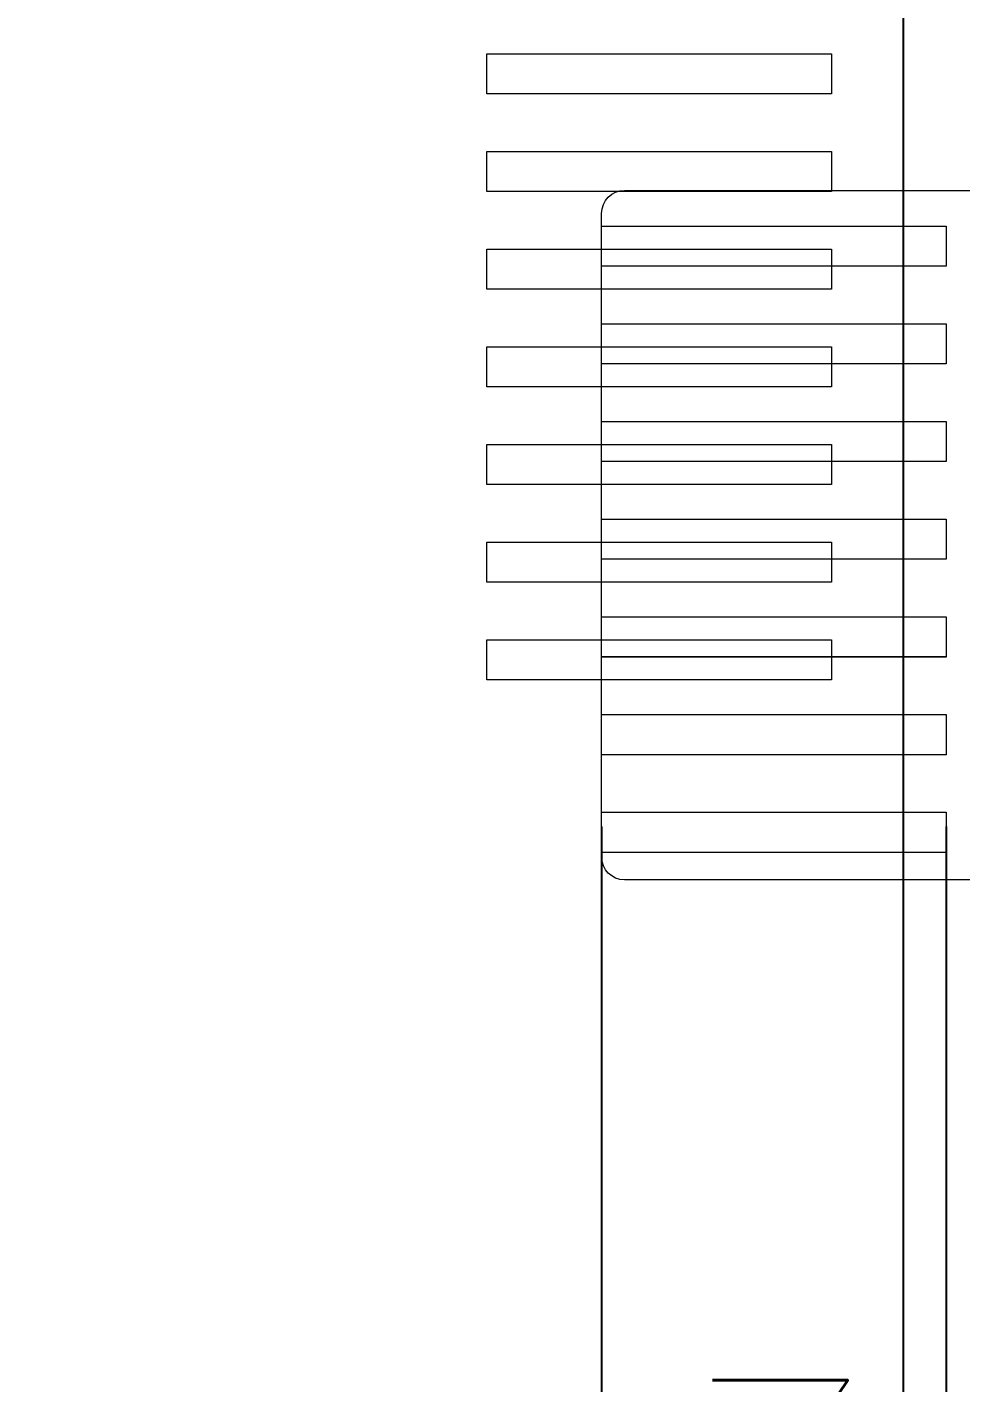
# Model space of a CAD drawing. Header units: millimetres. Extents: x 427 to 2444, y 137 to 817.
# Drawn here: x 1609.45 to 1617.58, y 268.5 to 280.3 of the extents above; entities that cross this region are included whole.
import ezdxf

# ---------------------------------------------------------------- set-up
doc = ezdxf.new("R2010")
doc.units = ezdxf.units.MM
doc.layers.add('LCD_FPC', color=22, linetype='Continuous')
doc.layers.add('SPEC', color=2, linetype='Continuous')
doc.styles.get("Standard").update_dxf_attribs({"font": 'txt', "bigfont": 'gbcbig.shx'})
doc.dimstyles.new('ISO-25', dxfattribs={"dimtxt": 2.5, "dimasz": 2.5, "dimexe": 1.25, "dimexo": 0.625, "dimtad": 1, "dimtxsty": 'Standard', "dimcen": 2.5, "dimadec": 0, "dimazin": 0, "dimtfac": 1, "dimtmove": 0, "dimatfit": 3, "dimfxl": 1, "dimarcsym": 0})

# ---------------------------------------------------------------- blocks, each defined once
blk = doc.blocks.new('*D201')
at = {"layer": 'Defpoints', "color": 0}
for p in [(1614.451, 273.97), (1617.451, 273.97), (1614.451, 265.401)]:
    blk.add_point(p, dxfattribs=at)
at = {"layer": 'SPEC', "color": 0, "lineweight": -2}
for p, q in [((1614.451, 273.345), (1614.451, 264.151)), ((1617.451, 273.345), (1617.451, 264.151)), ((1611.951, 265.401), (1609.451, 265.401)), ((1617.451, 265.401), (1614.451, 265.401)), ((1619.951, 265.401), (1622.451, 265.401))]:
    blk.add_line(p, q, dxfattribs=at)
at = {"layer": 'SPEC', "color": 0}
for points in [[(1611.951, 265.817), (1611.951, 264.984), (1614.451, 265.401)], [(1619.951, 265.817), (1619.951, 264.984), (1617.451, 265.401)]]:
    blk.add_solid(points, dxfattribs=at)
at = {"layer": 'SPEC', "color": 0, "lineweight": 0, "insert": (1615.951, 267.276), "char_height": 2.5, "attachment_point": 5}
blk.add_mtext('3', dxfattribs=at)
blk = doc.blocks.new('44444')
at = {"lineweight": 0}
for points in [[(1614.451, 278.22), (1614.451, 278.57), (1617.451, 278.57), (1617.451, 278.22)], [(1614.451, 277.37), (1614.451, 277.72), (1617.451, 277.72), (1617.451, 277.37)], [(1614.451, 276.52), (1614.451, 276.87), (1617.451, 276.87), (1617.451, 276.52)], [(1614.451, 275.67), (1614.451, 276.02), (1617.451, 276.02), (1617.451, 275.67)], [(1614.451, 274.82), (1614.451, 275.17), (1617.451, 275.17), (1617.451, 274.82)], [(1614.451, 273.97), (1614.451, 274.32), (1617.451, 274.32), (1617.451, 273.97)], [(1614.451, 273.12), (1614.451, 273.47), (1617.451, 273.47), (1617.451, 273.12)]]:
    blk.add_lwpolyline(points, close=True, dxfattribs=at)

msp = doc.modelspace()

# ---------------------------------------------------------------- linework, layer by layer
at = {"lineweight": 0}
msp.add_lwpolyline([(1620.1512, 272.88044), (1614.6512, 272.88044, -0.41421356), (1614.4512, 273.08044), (1614.4512, 278.68044, -0.41421356), (1614.6512, 278.88044), (1620.1512, 278.88044, 0.41421356)], format="xyb", dxfattribs=at)
for points in [[(1614.4512, 278.22044), (1614.4512, 278.57044), (1617.4512, 278.57044), (1617.4512, 278.22044)], [(1614.4512, 277.37044), (1614.4512, 277.72044), (1617.4512, 277.72044), (1617.4512, 277.37044)], [(1614.4512, 276.52044), (1614.4512, 276.87044), (1617.4512, 276.87044), (1617.4512, 276.52044)], [(1614.4512, 275.67044), (1614.4512, 276.02044), (1617.4512, 276.02044), (1617.4512, 275.67044)], [(1614.4512, 274.82044), (1614.4512, 275.17044), (1617.4512, 275.17044), (1617.4512, 274.82044)]]:
    msp.add_lwpolyline(points, close=True, dxfattribs=at)
at = {"layer": 'LCD_FPC', "color": 42}
msp.add_line((1617.0762, 287.96044), (1617.0762, 267.83705), dxfattribs=at)

# ---------------------------------------------------------------- block references
for p in [(-1, 1.5), (0, 0)]:
    msp.add_blockref('44444', p)

# ---------------------------------------------------------------- dimensions: what is measured, and where the dimension line sits
at = {"layer": 'SPEC', "lineweight": 0}
dim = msp.add_linear_dim(base=(1614.4512, 265.40053), p1=(1617.4512, 273.97044), p2=(1614.4512, 273.97044), dimstyle='ISO-25', override={"dimfxl": 0.3, "dimarcsym": 1}, dxfattribs=at)
dim.commit()
dim.dimension.update_dxf_attribs({"geometry": '*D201', "text_midpoint": (1615.9512, 267.27553)})

doc.saveas('drawing.dxf')
